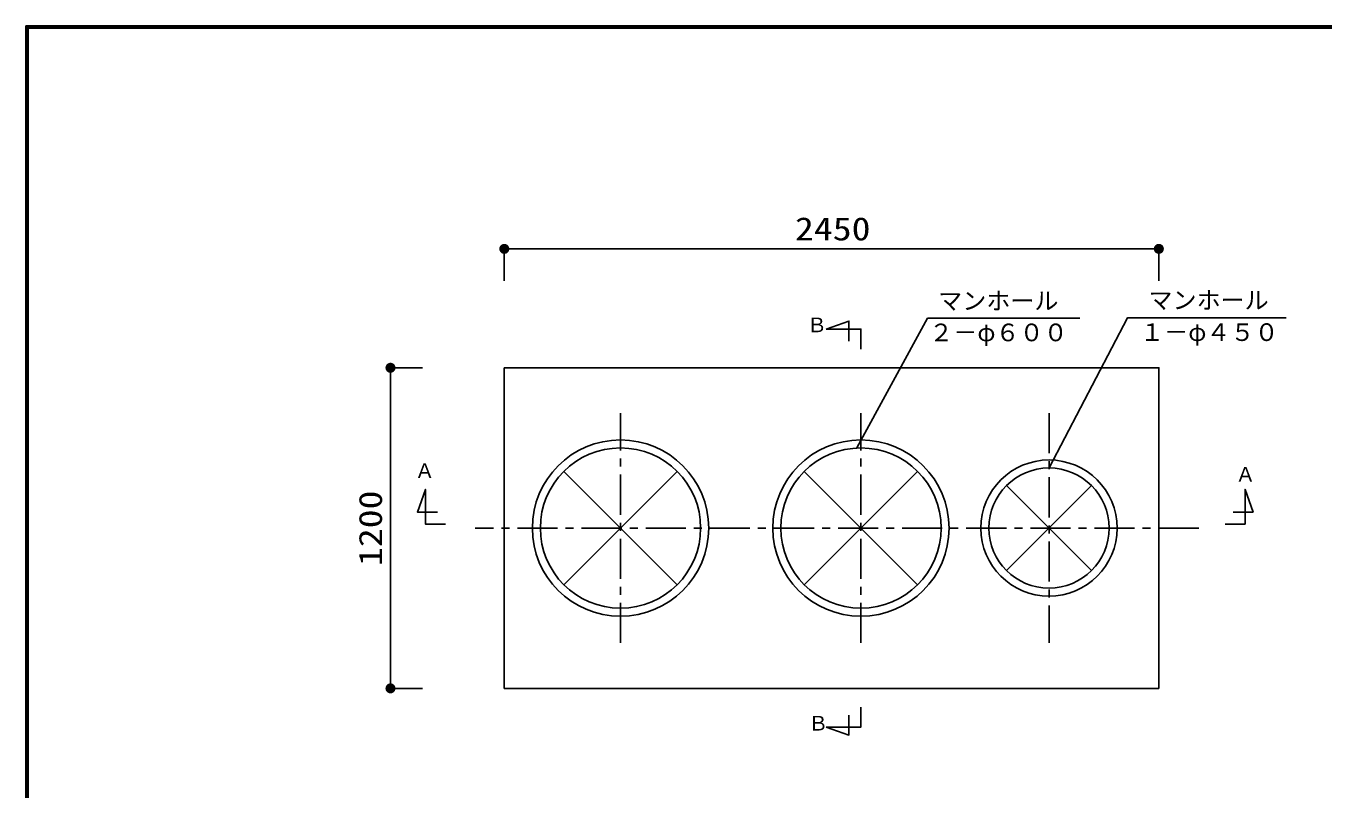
# Model space of a CAD drawing. Units: millimetres, scale not verified. Extents: x -8093 to 8093, y -5792 to 5792.
# Drawn here: x -8093 to -3238, y 2936 to 5792 of the extents above; entities that cross this region are included whole.
import ezdxf
from ezdxf.enums import TextEntityAlignment as Align

# ---------------------------------------------------------------- set-up
doc = ezdxf.new("R2010")
doc.units = ezdxf.units.MM
doc.header["$LTSCALE"] = 30
doc.linetypes.add('CHAIN1', pattern=[8, 5, -1, 1, -1])
for name, color, linetype, lineweight in [('0-0_Axis_waku', 7, 'Continuous', 25), ('0-1_00クル-フ-0躯体', 3, 'Continuous', 25), ('0-3_00クル-フ-1機器', 2, 'Continuous', 25), ('0-4_00クル-フ-6寸法', 132, 'Continuous', 25)]:
    doc.layers.add(name, color=color, linetype=linetype, lineweight=lineweight)
doc.styles.add('ＭＳ ゴシック', font='')
doc.styles.get('ＭＳ ゴシック').set_extended_font_data('MS Gothic')

msp = doc.modelspace()

# ---------------------------------------------------------------- linework, layer by layer
at = {"layer": '0-0_Axis_waku'}
for p, q in [((-8093.4, 5792.4), (8093.4, 5792.4)), ((-8093.4, 5792.4), (-8093.4, -5792.4)), ((-8092.8, 5791.8), (8092.8, 5791.8)), ((-8092.8, 5791.8), (-8092.8, -5791.8)), ((-8092.2, 5791.2), (8092.2, 5791.2)), ((-8092.2, 5791.2), (-8092.2, -5791.2)), ((-8091.6, 5790.6), (8091.6, 5790.6)), ((-8091.6, 5790.6), (-8091.6, -5790.6)), ((-8091, 5790), (8091, 5790)), ((-8091, 5790), (-8091, -5790)), ((-8090.4, 5789.4), (8090.4, 5789.4)), ((-8090.4, 5789.4), (-8090.4, -5789.4)), ((-8089.8, 5788.8), (8089.8, 5788.8)), ((-8089.8, 5788.8), (-8089.8, -5788.8)), ((-8089.2, 5788.2), (8089.2, 5788.2)), ((-8089.2, 5788.2), (-8089.2, -5788.2)), ((-8088.6, 5787.6), (8088.6, 5787.6)), ((-8088.6, 5787.6), (-8088.6, -5787.6)), ((-8088, 5787), (8088, 5787)), ((-8088, 5787), (-8088, -5787)), ((-8087.4, 5786.4), (8087.4, 5786.4)), ((-8087.4, 5786.4), (-8087.4, -5786.4)), ((-8086.8, 5785.8), (8086.8, 5785.8)), ((-8086.8, 5785.8), (-8086.8, -5785.8)), ((-8086.2, 5785.2), (8086.2, 5785.2)), ((-8086.2, 5785.2), (-8086.2, -5785.2)), ((-8085.6, 5784.6), (8085.6, 5784.6)), ((-8085.6, 5784.6), (-8085.6, -5784.6)), ((-8085, 5784), (8085, 5784)), ((-8085, 5784), (-8085, -5784))]:
    msp.add_line(p, q, dxfattribs=at)
at = {"layer": '0-1_00クル-フ-0躯体', "color": 2}
for p, q in [((-4982.91, 4212.93), (-4719.12, 4698.93)), ((-4719.12, 4698.93), (-4148.19, 4698.93))]:
    msp.add_line(p, q, dxfattribs=at)
at = {"layer": '0-1_00クル-フ-0躯体'}
for points in [[(-5012.83, 4612.93), (-5012.83, 4687.93), (-5097.83, 4657.93)], [(-5097.83, 4657.93), (-4967.83, 4657.93), (-4967.83, 4582.93)], [(-6522.91, 3927.93), (-6597.91, 3927.93), (-6597.91, 4057.93), (-6627.91, 3972.93), (-6552.91, 3972.93)], [(-3604.94, 3927.93), (-3529.94, 3927.93), (-3529.94, 4057.93), (-3499.94, 3972.93), (-3574.94, 3972.93)], [(-5097.83, 3167.93), (-4967.83, 3167.93), (-4967.83, 3242.93)], [(-5012.83, 3212.93), (-5012.83, 3137.93), (-5097.83, 3167.93)]]:
    msp.add_lwpolyline(points, dxfattribs=at)
at = {"layer": '0-1_00クル-フ-0躯体', "color": 2}
msp.add_lwpolyline([(-4264.04, 4137.93), (-3969.77, 4699.95), (-3376.25, 4699.95)], dxfattribs=at)
at = {"layer": '0-3_00クル-フ-1機器'}
for p, q in [((-6302.91, 4512.93), (-6302.91, 3312.93)), ((-6080.04, 4125.06), (-5655.78, 3700.79)), ((-6080.04, 3700.79), (-5655.78, 4125.06)), ((-5180.04, 4125.06), (-4755.78, 3700.79)), ((-5180.04, 3700.79), (-4755.78, 4125.06)), ((-4423.14, 4072.03), (-4104.95, 3753.83)), ((-4423.14, 3753.83), (-4104.94, 4072.03)), ((-6302.91, 3312.93), (-3852.82, 3312.93))]:
    msp.add_line(p, q, dxfattribs=at)
at = {"layer": '0-3_00クル-フ-1機器', "linetype": 'CHAIN1'}
for p, q in [((-5867.91, 3482.92), (-5867.91, 4342.93)), ((-4967.91, 3482.93), (-4967.91, 4342.93)), ((-4264.04, 4342.93), (-4264.04, 3482.93)), ((-3703.51, 3912.93), (-6411.69, 3912.93))]:
    msp.add_line(p, q, dxfattribs=at)
at = {"layer": '0-3_00クル-フ-1機器'}
msp.add_lwpolyline([(-6302.91, 4512.93), (-3852.82, 4512.93), (-3852.82, 3312.93)], dxfattribs=at)
for centre, radius in [((-5867.91, 3912.92), 330), ((-4967.91, 3912.93), 330), ((-5867.91, 3912.92), 300), ((-4967.91, 3912.93), 300), ((-4264.04, 3912.93), 255), ((-4264.04, 3912.93), 225)]:
    msp.add_circle(centre, radius, dxfattribs=at)
at = {"layer": '0-4_00クル-フ-6寸法', "color": 4}
for p, q in [((-6302.91, 4838), (-6302.91, 4958)), ((-6302.91, 4958), (-3852.82, 4958)), ((-3852.82, 4838), (-3852.82, 4958)), ((-6608.9, 4512.93), (-6728.9, 4512.93)), ((-6728.9, 4512.93), (-6728.9, 3312.93)), ((-6608.9, 3312.93), (-6728.9, 3312.93))]:
    msp.add_line(p, q, dxfattribs=at)
at = {"layer": '0-4_00クル-フ-6寸法'}
for points in [[(-6302.91, 4958), (-6321.66, 4958), (-6321.51, 4960.35)], [(-6302.91, 4958), (-6321.51, 4955.65), (-6321.66, 4958)], [(-6302.91, 4958), (-6321.51, 4960.35), (-6321.07, 4962.67)], [(-6302.91, 4958), (-6321.07, 4953.34), (-6321.51, 4955.65)], [(-6302.91, 4958), (-6321.07, 4962.67), (-6320.34, 4964.91)], [(-6302.91, 4958), (-6320.34, 4951.1), (-6321.07, 4953.34)], [(-6302.91, 4958), (-6320.34, 4964.91), (-6319.34, 4967.04)], [(-6302.91, 4958), (-6319.34, 4948.97), (-6320.34, 4951.1)], [(-6302.91, 4958), (-6319.34, 4967.04), (-6318.08, 4969.02)], [(-6302.91, 4958), (-6318.08, 4946.98), (-6319.34, 4948.97)], [(-6302.91, 4958), (-6318.08, 4969.02), (-6316.58, 4970.84)], [(-6302.91, 4958), (-6316.58, 4945.17), (-6318.08, 4946.98)], [(-6302.91, 4958), (-6316.58, 4970.84), (-6314.86, 4972.45)], [(-6302.91, 4958), (-6314.86, 4943.56), (-6316.58, 4945.17)], [(-6302.91, 4958), (-6314.86, 4972.45), (-6312.95, 4973.83)], [(-6302.91, 4958), (-6312.95, 4942.17), (-6314.86, 4943.56)], [(-6302.91, 4958), (-6312.95, 4973.83), (-6310.89, 4974.97)], [(-6302.91, 4958), (-6310.89, 4941.04), (-6312.95, 4942.17)], [(-6302.91, 4958), (-6310.89, 4974.97), (-6308.7, 4975.84)], [(-6302.91, 4958), (-6308.7, 4940.17), (-6310.89, 4941.04)], [(-6302.91, 4958), (-6308.7, 4975.84), (-6306.42, 4976.42)], [(-6302.91, 4958), (-6306.42, 4939.59), (-6308.7, 4940.17)], [(-6302.91, 4958), (-6306.42, 4976.42), (-6304.08, 4976.72)], [(-6302.91, 4958), (-6304.08, 4939.29), (-6306.42, 4939.59)], [(-6302.91, 4958), (-6304.08, 4976.72), (-6301.73, 4976.72)], [(-6302.91, 4958), (-6301.73, 4939.29), (-6304.08, 4939.29)], [(-6302.91, 4958), (-6301.73, 4976.72), (-6299.39, 4976.42)], [(-6302.91, 4958), (-6299.39, 4976.42), (-6297.11, 4975.84)], [(-6302.91, 4958), (-6297.11, 4975.84), (-6294.92, 4974.97)], [(-6302.91, 4958), (-6294.92, 4974.97), (-6292.86, 4973.83)], [(-6302.91, 4958), (-6292.86, 4973.83), (-6290.96, 4972.45)], [(-6302.91, 4958), (-6290.96, 4972.45), (-6289.24, 4970.84)], [(-6302.91, 4958), (-6289.24, 4970.84), (-6287.74, 4969.02)], [(-6302.91, 4958), (-6287.74, 4969.02), (-6286.48, 4967.04)], [(-6302.91, 4958), (-6286.48, 4967.04), (-6285.47, 4964.91)], [(-6302.91, 4958), (-6285.47, 4964.91), (-6284.75, 4962.67)], [(-6302.91, 4958), (-6284.75, 4962.67), (-6284.31, 4960.35)], [(-6302.91, 4958), (-6284.31, 4960.35), (-6284.16, 4958)], [(-6302.91, 4958), (-6299.39, 4939.59), (-6301.73, 4939.29)], [(-6302.91, 4958), (-6297.11, 4940.17), (-6299.39, 4939.59)], [(-6302.91, 4958), (-6294.92, 4941.04), (-6297.11, 4940.17)], [(-6302.91, 4958), (-6292.86, 4942.17), (-6294.92, 4941.04)], [(-6302.91, 4958), (-6290.96, 4943.56), (-6292.86, 4942.17)], [(-6302.91, 4958), (-6289.24, 4945.17), (-6290.96, 4943.56)], [(-6302.91, 4958), (-6287.74, 4946.98), (-6289.24, 4945.17)], [(-6302.91, 4958), (-6286.48, 4948.97), (-6287.74, 4946.98)], [(-6302.91, 4958), (-6285.47, 4951.1), (-6286.48, 4948.97)], [(-6302.91, 4958), (-6284.75, 4953.34), (-6285.47, 4951.1)], [(-6302.91, 4958), (-6284.31, 4955.65), (-6284.75, 4953.34)], [(-6302.91, 4958), (-6284.16, 4958), (-6284.31, 4955.65)], [(-3852.82, 4958), (-3871.57, 4958), (-3871.42, 4960.35)], [(-3852.82, 4958), (-3871.42, 4955.65), (-3871.57, 4958)], [(-3852.82, 4958), (-3871.42, 4960.35), (-3870.98, 4962.67)], [(-3852.82, 4958), (-3870.98, 4953.34), (-3871.42, 4955.65)], [(-3852.82, 4958), (-3870.98, 4962.67), (-3870.25, 4964.91)], [(-3852.82, 4958), (-3870.25, 4951.1), (-3870.98, 4953.34)], [(-3852.82, 4958), (-3870.25, 4964.91), (-3869.25, 4967.04)], [(-3852.82, 4958), (-3869.25, 4948.97), (-3870.25, 4951.1)], [(-3852.82, 4958), (-3869.25, 4967.04), (-3867.99, 4969.02)], [(-3852.82, 4958), (-3867.99, 4946.98), (-3869.25, 4948.97)], [(-3852.82, 4958), (-3867.99, 4969.02), (-3866.49, 4970.84)], [(-3852.82, 4958), (-3866.49, 4945.17), (-3867.99, 4946.98)], [(-3852.82, 4958), (-3866.49, 4970.84), (-3864.77, 4972.45)], [(-3852.82, 4958), (-3864.77, 4943.56), (-3866.49, 4945.17)], [(-3852.82, 4958), (-3864.77, 4972.45), (-3862.87, 4973.83)], [(-3852.82, 4958), (-3862.87, 4942.17), (-3864.77, 4943.56)], [(-3852.82, 4958), (-3862.87, 4973.83), (-3860.8, 4974.97)], [(-3852.82, 4958), (-3860.8, 4941.04), (-3862.87, 4942.17)], [(-3852.82, 4958), (-3860.8, 4974.97), (-3858.62, 4975.84)], [(-3852.82, 4958), (-3858.62, 4940.17), (-3860.8, 4941.04)], [(-3852.82, 4958), (-3858.62, 4975.84), (-3856.33, 4976.42)], [(-3852.82, 4958), (-3856.33, 4939.59), (-3858.62, 4940.17)], [(-3852.82, 4958), (-3856.33, 4976.42), (-3854, 4976.72)], [(-3852.82, 4958), (-3854, 4939.29), (-3856.33, 4939.59)], [(-3852.82, 4958), (-3854, 4976.72), (-3851.64, 4976.72)], [(-3852.82, 4958), (-3851.64, 4939.29), (-3854, 4939.29)], [(-3852.82, 4958), (-3851.64, 4976.72), (-3849.31, 4976.42)], [(-3852.82, 4958), (-3849.31, 4976.42), (-3847.03, 4975.84)], [(-3852.82, 4958), (-3847.03, 4975.84), (-3844.84, 4974.97)], [(-3852.82, 4958), (-3844.84, 4974.97), (-3842.77, 4973.83)], [(-3852.82, 4958), (-3842.77, 4973.83), (-3840.87, 4972.45)], [(-3852.82, 4958), (-3840.87, 4972.45), (-3839.15, 4970.84)], [(-3852.82, 4958), (-3839.15, 4970.84), (-3837.65, 4969.02)], [(-3852.82, 4958), (-3837.65, 4969.02), (-3836.39, 4967.04)], [(-3852.82, 4958), (-3836.39, 4967.04), (-3835.39, 4964.91)], [(-3852.82, 4958), (-3835.39, 4964.91), (-3834.66, 4962.67)], [(-3852.82, 4958), (-3834.66, 4962.67), (-3834.22, 4960.35)], [(-3852.82, 4958), (-3834.22, 4960.35), (-3834.07, 4958)], [(-3852.82, 4958), (-3849.31, 4939.59), (-3851.64, 4939.29)], [(-3852.82, 4958), (-3847.03, 4940.17), (-3849.31, 4939.59)], [(-3852.82, 4958), (-3844.84, 4941.04), (-3847.03, 4940.17)], [(-3852.82, 4958), (-3842.77, 4942.17), (-3844.84, 4941.04)], [(-3852.82, 4958), (-3840.87, 4943.56), (-3842.77, 4942.17)], [(-3852.82, 4958), (-3839.15, 4945.17), (-3840.87, 4943.56)], [(-3852.82, 4958), (-3837.65, 4946.98), (-3839.15, 4945.17)], [(-3852.82, 4958), (-3836.39, 4948.97), (-3837.65, 4946.98)], [(-3852.82, 4958), (-3835.39, 4951.1), (-3836.39, 4948.97)], [(-3852.82, 4958), (-3834.66, 4953.34), (-3835.39, 4951.1)], [(-3852.82, 4958), (-3834.22, 4955.65), (-3834.66, 4953.34)], [(-3852.82, 4958), (-3834.07, 4958), (-3834.22, 4955.65)], [(-6728.9, 4512.93), (-6747.61, 4514.1), (-6747.31, 4516.44)], [(-6728.9, 4512.93), (-6747.31, 4516.44), (-6746.73, 4518.72)], [(-6728.9, 4512.93), (-6746.73, 4518.72), (-6745.86, 4520.91)], [(-6728.9, 4512.93), (-6745.86, 4520.91), (-6744.73, 4522.97)], [(-6728.9, 4512.93), (-6744.73, 4522.97), (-6743.34, 4524.88)], [(-6728.9, 4512.93), (-6743.34, 4524.88), (-6741.73, 4526.59)], [(-6728.9, 4512.93), (-6741.73, 4526.59), (-6739.92, 4528.1)], [(-6728.9, 4512.93), (-6739.92, 4528.1), (-6737.93, 4529.36)], [(-6728.9, 4512.93), (-6737.93, 4529.36), (-6735.8, 4530.36)], [(-6728.9, 4512.93), (-6735.8, 4530.36), (-6733.56, 4531.09)], [(-6728.9, 4512.93), (-6733.56, 4531.09), (-6731.25, 4531.53)], [(-6728.9, 4512.93), (-6731.25, 4531.53), (-6728.9, 4531.68)], [(-6728.9, 4512.93), (-6728.9, 4531.68), (-6726.55, 4531.53)], [(-6728.9, 4512.93), (-6726.55, 4531.53), (-6724.23, 4531.09)], [(-6728.9, 4512.93), (-6724.23, 4531.09), (-6721.99, 4530.36)], [(-6728.9, 4512.93), (-6721.99, 4530.36), (-6719.86, 4529.36)], [(-6728.9, 4512.93), (-6719.86, 4529.36), (-6717.88, 4528.1)], [(-6728.9, 4512.93), (-6717.88, 4528.1), (-6716.06, 4526.59)], [(-6728.9, 4512.93), (-6716.06, 4526.59), (-6714.45, 4524.88)], [(-6728.9, 4512.93), (-6714.45, 4524.88), (-6713.07, 4522.97)], [(-6728.9, 4512.93), (-6713.07, 4522.97), (-6711.93, 4520.91)], [(-6728.9, 4512.93), (-6711.93, 4520.91), (-6711.06, 4518.72)], [(-6728.9, 4512.93), (-6711.06, 4518.72), (-6710.48, 4516.44)], [(-6728.9, 4512.93), (-6710.48, 4516.44), (-6710.18, 4514.1)], [(-6728.9, 4512.93), (-6747.61, 4511.75), (-6747.61, 4514.1)], [(-6728.9, 4512.93), (-6747.31, 4509.41), (-6747.61, 4511.75)], [(-6728.9, 4512.93), (-6746.73, 4507.13), (-6747.31, 4509.41)], [(-6728.9, 4512.93), (-6745.86, 4504.94), (-6746.73, 4507.13)], [(-6728.9, 4512.93), (-6744.73, 4502.88), (-6745.86, 4504.94)], [(-6728.9, 4512.93), (-6743.34, 4500.97), (-6744.73, 4502.88)], [(-6728.9, 4512.93), (-6741.73, 4499.26), (-6743.34, 4500.97)], [(-6728.9, 4512.93), (-6739.92, 4497.76), (-6741.73, 4499.26)], [(-6728.9, 4512.93), (-6737.93, 4496.5), (-6739.92, 4497.76)], [(-6728.9, 4512.93), (-6735.8, 4495.49), (-6737.93, 4496.5)], [(-6728.9, 4512.93), (-6733.56, 4494.77), (-6735.8, 4495.49)], [(-6728.9, 4512.93), (-6731.25, 4494.32), (-6733.56, 4494.77)], [(-6728.9, 4512.93), (-6728.9, 4494.18), (-6731.25, 4494.32)], [(-6728.9, 4512.93), (-6710.18, 4514.1), (-6710.18, 4511.75)], [(-6728.9, 4512.93), (-6726.55, 4494.32), (-6728.9, 4494.18)], [(-6728.9, 4512.93), (-6724.23, 4494.77), (-6726.55, 4494.32)], [(-6728.9, 4512.93), (-6721.99, 4495.49), (-6724.23, 4494.77)], [(-6728.9, 4512.93), (-6719.86, 4496.5), (-6721.99, 4495.49)], [(-6728.9, 4512.93), (-6717.88, 4497.76), (-6719.86, 4496.5)], [(-6728.9, 4512.93), (-6716.06, 4499.26), (-6717.88, 4497.76)], [(-6728.9, 4512.93), (-6714.45, 4500.97), (-6716.06, 4499.26)], [(-6728.9, 4512.93), (-6713.07, 4502.88), (-6714.45, 4500.97)], [(-6728.9, 4512.93), (-6711.93, 4504.94), (-6713.07, 4502.88)], [(-6728.9, 4512.93), (-6711.06, 4507.13), (-6711.93, 4504.94)], [(-6728.9, 4512.93), (-6710.48, 4509.41), (-6711.06, 4507.13)], [(-6728.9, 4512.93), (-6710.18, 4511.75), (-6710.48, 4509.41)], [(-6728.9, 3312.93), (-6747.61, 3314.1), (-6747.31, 3316.44)], [(-6728.9, 3312.93), (-6747.61, 3311.75), (-6747.61, 3314.1)], [(-6728.9, 3312.93), (-6747.31, 3309.41), (-6747.61, 3311.75)], [(-6728.9, 3312.93), (-6747.31, 3316.44), (-6746.73, 3318.72)], [(-6728.9, 3312.93), (-6746.73, 3307.13), (-6747.31, 3309.41)], [(-6728.9, 3312.93), (-6746.73, 3318.72), (-6745.86, 3320.91)], [(-6728.9, 3312.93), (-6745.86, 3304.94), (-6746.73, 3307.13)], [(-6728.9, 3312.93), (-6745.86, 3320.91), (-6744.73, 3322.97)], [(-6728.9, 3312.93), (-6744.73, 3302.88), (-6745.86, 3304.94)], [(-6728.9, 3312.93), (-6744.73, 3322.97), (-6743.34, 3324.88)], [(-6728.9, 3312.93), (-6743.34, 3300.97), (-6744.73, 3302.88)], [(-6728.9, 3312.93), (-6743.34, 3324.88), (-6741.73, 3326.59)], [(-6728.9, 3312.93), (-6741.73, 3299.26), (-6743.34, 3300.97)], [(-6728.9, 3312.93), (-6741.73, 3326.59), (-6739.92, 3328.1)], [(-6728.9, 3312.93), (-6739.92, 3297.76), (-6741.73, 3299.26)], [(-6728.9, 3312.93), (-6739.92, 3328.1), (-6737.93, 3329.36)], [(-6728.9, 3312.93), (-6737.93, 3296.5), (-6739.92, 3297.76)], [(-6728.9, 3312.93), (-6737.93, 3329.36), (-6735.8, 3330.36)], [(-6728.9, 3312.93), (-6735.8, 3295.49), (-6737.93, 3296.5)], [(-6728.9, 3312.93), (-6735.8, 3330.36), (-6733.56, 3331.09)], [(-6728.9, 3312.93), (-6733.56, 3294.77), (-6735.8, 3295.49)], [(-6728.9, 3312.93), (-6733.56, 3331.09), (-6731.25, 3331.53)], [(-6728.9, 3312.93), (-6731.25, 3294.32), (-6733.56, 3294.77)], [(-6728.9, 3312.93), (-6731.25, 3331.53), (-6728.9, 3331.68)], [(-6728.9, 3312.93), (-6728.9, 3294.18), (-6731.25, 3294.32)], [(-6728.9, 3312.93), (-6728.9, 3331.68), (-6726.55, 3331.53)], [(-6728.9, 3312.93), (-6726.55, 3331.53), (-6724.23, 3331.09)], [(-6728.9, 3312.93), (-6724.23, 3331.09), (-6721.99, 3330.36)], [(-6728.9, 3312.93), (-6721.99, 3330.36), (-6719.86, 3329.36)], [(-6728.9, 3312.93), (-6719.86, 3329.36), (-6717.88, 3328.1)], [(-6728.9, 3312.93), (-6717.88, 3328.1), (-6716.06, 3326.59)], [(-6728.9, 3312.93), (-6716.06, 3326.59), (-6714.45, 3324.88)], [(-6728.9, 3312.93), (-6714.45, 3324.88), (-6713.07, 3322.97)], [(-6728.9, 3312.93), (-6713.07, 3322.97), (-6711.93, 3320.91)], [(-6728.9, 3312.93), (-6711.93, 3320.91), (-6711.06, 3318.72)], [(-6728.9, 3312.93), (-6711.06, 3318.72), (-6710.48, 3316.44)], [(-6728.9, 3312.93), (-6710.48, 3316.44), (-6710.18, 3314.1)], [(-6728.9, 3312.93), (-6710.18, 3314.1), (-6710.18, 3311.75)], [(-6728.9, 3312.93), (-6726.55, 3294.32), (-6728.9, 3294.18)], [(-6728.9, 3312.93), (-6724.23, 3294.77), (-6726.55, 3294.32)], [(-6728.9, 3312.93), (-6721.99, 3295.49), (-6724.23, 3294.77)], [(-6728.9, 3312.93), (-6719.86, 3296.5), (-6721.99, 3295.49)], [(-6728.9, 3312.93), (-6717.88, 3297.76), (-6719.86, 3296.5)], [(-6728.9, 3312.93), (-6716.06, 3299.26), (-6717.88, 3297.76)], [(-6728.9, 3312.93), (-6714.45, 3300.97), (-6716.06, 3299.26)], [(-6728.9, 3312.93), (-6713.07, 3302.88), (-6714.45, 3300.97)], [(-6728.9, 3312.93), (-6711.93, 3304.94), (-6713.07, 3302.88)], [(-6728.9, 3312.93), (-6711.06, 3307.13), (-6711.93, 3304.94)], [(-6728.9, 3312.93), (-6710.48, 3309.41), (-6711.06, 3307.13)], [(-6728.9, 3312.93), (-6710.18, 3311.75), (-6710.48, 3309.41)]]:
    msp.add_solid(points, dxfattribs=at)

# ---------------------------------------------------------------- texts
at = {"layer": '0-1_00クル-フ-0躯体', "color": 4, "style": 'ＭＳ ゴシック'}
for s, height, p in [('マンホール', 65.98, (-4678.84, 4710.88)), ('マンホール', 65.98, (-3891.75, 4713.34)), ('Ｂ', 54.99, (-5170.35, 4629.31)), ('２－φ６００', 65.98, (-4712.39, 4592.48)), ('１－φ４５０', 65.98, (-3922.96, 4593.5)), ('Ａ', 54.99, (-6638.13, 4083.73)), ('Ａ', 54.99, (-3566.08, 4070.04)), ('Ｂ', 54.99, (-5165.35, 3138.54))]:
    msp.add_text(s, height=height, dxfattribs=at).set_placement(p, align=Align.BOTTOM_LEFT)
at = {"layer": '0-4_00クル-フ-6寸法', "color": 3, "style": 'ＭＳ ゴシック', "width": 1.2}
msp.add_text('2450', height=86.66, dxfattribs=at).set_placement((-5215.01, 4963.85), align=Align.BOTTOM_LEFT)
msp.add_text('1200', height=86.66, rotation=90, dxfattribs=at).set_placement((-6734.74, 3770.64), align=Align.BOTTOM_LEFT)

doc.saveas('drawing.dxf')
